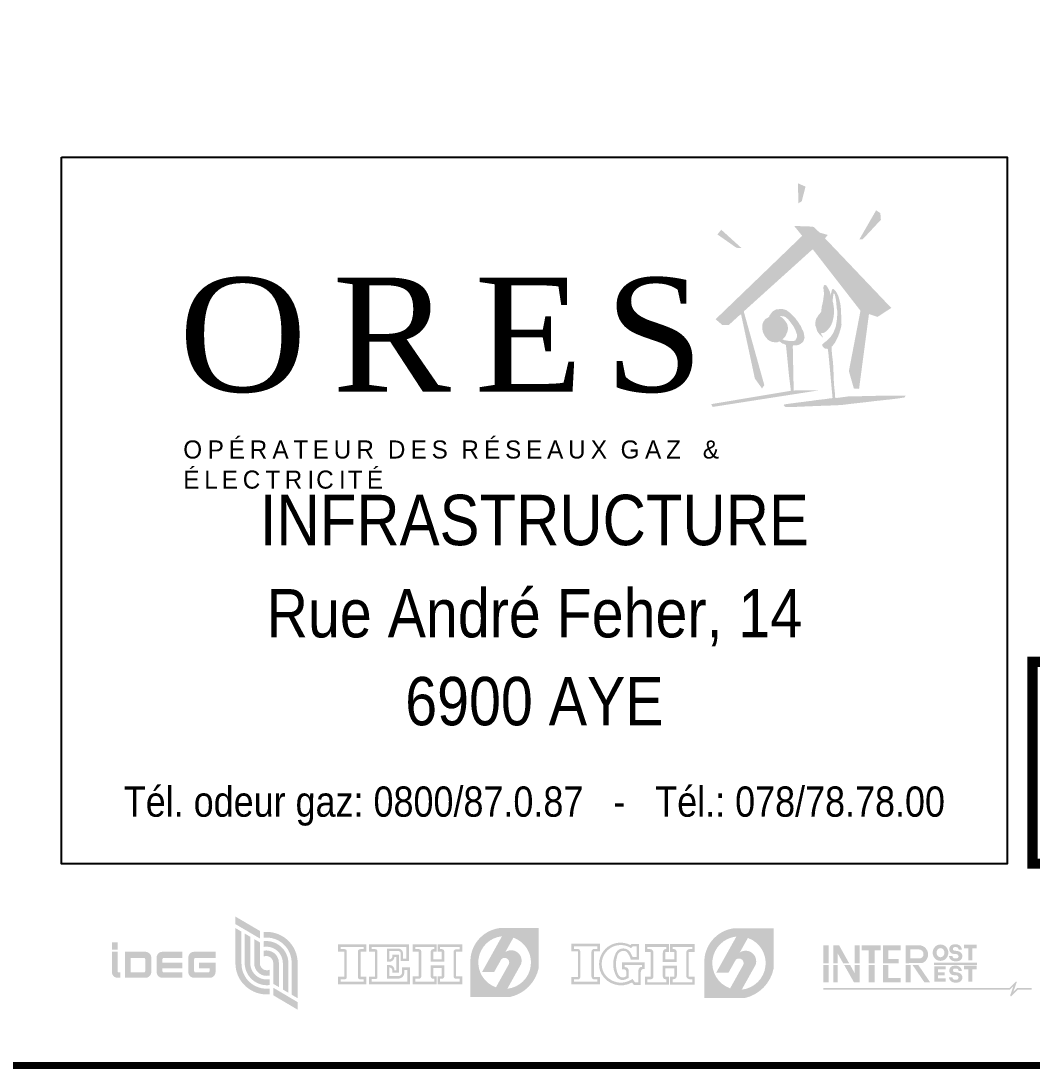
# Model space of a CAD drawing. Header units: millimetres. Extents: x 0 to 2491, y -759 to 72.
# Drawn here: x 2292.1 to 2392.3, y -758.6 to -654.7 of the extents above; entities that cross this region are included whole.
import ezdxf
from ezdxf.enums import TextEntityAlignment as Align

# ---------------------------------------------------------------- set-up
doc = ezdxf.new("R2010")
doc.units = ezdxf.units.MM
doc.layers.add('CARTOUCHE', color=7, linetype='CONTINUOUS')
doc.styles.add('CARTOUCHE', font='ARIAL.TTF', dxfattribs={"width": 0.85})
doc.styles.add('ROMANS', font='romans')

# ---------------------------------------------------------------- blocks, each defined once
blk = doc.blocks.new('ORES A0')
at = {"layer": 'CARTOUCHE'}
h = blk.add_hatch(color=256, dxfattribs=at)
h.paths.add_polyline_path([(-130.16, 73.94), (-129.55, 73.42), (-129.51, 73.37), (-128.85, 73.37), (-127.72, 74.4), (-127.63, 74.4), (-126.27, 68.07), (-125.56, 67.08), (-125.33, 67.41), (-127.35, 74.64), (-127.35, 74.73), (-120.59, 80.83), (-120.5, 80.83), (-115.8, 74.78), (-116.93, 68.91), (-116.93, 68.73), (-116.46, 67.08), (-115.94, 67.04), (-114.96, 74.45), (-114.11, 74.17), (-112.75, 75.06), (-119.32, 81.96), (-119.04, 82.29), (-119.84, 82.52), (-120.45, 83.09), (-120.87, 83.13), (-122.37, 83.18), (-121.58, 82.2)])
h.paths.add_polyline_path([(-129.6, 82.81), (-129.98, 82.34), (-128.1, 81.02), (-127.58, 80.98)], flags=17)
h.paths.add_polyline_path([(-121.95, 85.43), (-121.62, 85.62), (-121.25, 87.08), (-122, 87.41)])
h.paths.add_polyline_path([(-115.9, 81.87), (-115.57, 81.87), (-113.78, 83.79), (-113.83, 84.45), (-114.25, 84.73)])
h.paths.add_polyline_path([(-117.73, 74.83), (-117.77, 75.3), (-117.82, 75.58), (-117.91, 75.95), (-118.01, 76.28), (-118.15, 76.56), (-118.24, 76.7), (-118.34, 76.8), (-118.48, 76.94), (-118.52, 76.94), (-118.62, 76.89), (-118.67, 76.7), (-118.71, 76.52), (-118.71, 76.28), (-118.76, 76.09), (-118.81, 75.91), (-118.85, 75.72), (-118.95, 75.53), (-119.04, 75.34), (-119.18, 75.2), (-119.28, 75.06), (-119.46, 74.87), (-119.75, 74.59), (-119.93, 74.4), (-119.98, 74.31), (-120.07, 74.17), (-120.17, 74.03), (-120.21, 73.94), (-120.26, 73.7), (-120.26, 73.28), (-120.17, 73.04), (-120.12, 72.86), (-120.07, 72.72), (-119.89, 72.48), (-119.46, 72.06), (-119.65, 72.39), (-119.75, 72.57), (-119.79, 72.72), (-119.84, 73.09), (-119.84, 73.37), (-119.79, 73.65), (-119.75, 73.79), (-119.6, 74.03), (-119.51, 74.17), (-119.32, 74.36), (-119.13, 74.59), (-118.99, 74.78), (-118.85, 75.02), (-118.76, 75.25), (-118.67, 75.44), (-118.57, 75.72), (-118.52, 76.14), (-118.48, 76.42), (-118.43, 76.52), (-118.34, 76.38), (-118.29, 76.14), (-118.24, 75.91), (-118.2, 75.58), (-118.15, 75.02), (-118.1, 74.78), (-118.1, 74.4), (-118.15, 73.79), (-118.2, 73.51), (-118.24, 73.23), (-118.38, 72.86), (-118.48, 72.62), (-118.62, 72.39), (-118.76, 72.2), (-118.9, 72.06), (-119.04, 71.92), (-119.18, 71.78), (-119.37, 71.64), (-119.46, 71.54), (-119.6, 71.45), (-119.56, 71.26), (-119.42, 71.12), (-119.32, 71.03), (-119.13, 71.03), (-119.04, 70.98), (-118.99, 70.65), (-118.85, 69.2), (-118.76, 68.21), (-118.67, 67.22), (-118.57, 66.19), (-118.62, 66.1), (-118.85, 66.1), (-119.13, 66.05), (-119.51, 66), (-119.89, 65.96), (-120.31, 65.91), (-120.59, 65.86), (-120.97, 65.82), (-121.34, 65.77), (-121.72, 65.72), (-122.04, 65.68), (-122.42, 65.63), (-122.8, 65.58), (-123.17, 65.53), (-123.36, 65.49), (-123.41, 65.44), (-123.31, 65.3), (-123.22, 65.25), (-122.33, 65.25), (-121.2, 65.3), (-119.98, 65.35), (-118.81, 65.39), (-117.68, 65.44), (-116.55, 65.58), (-115.29, 65.72), (-114.49, 65.82), (-113.64, 65.91), (-112.8, 66), (-112, 66.1), (-111.44, 66.19), (-111.32, 66.38), (-113.27, 66.38), (-115, 66.33), (-117.02, 66.29), (-118.15, 66.14), (-118.34, 66.19), (-118.34, 66.66), (-118.43, 67.51), (-118.48, 68.87), (-118.52, 69.62), (-118.62, 70.42), (-118.67, 71.12), (-118.67, 71.21), (-118.52, 71.35), (-118.43, 71.5), (-118.38, 71.54), (-118.29, 71.68), (-118.2, 71.87), (-118.1, 72.06), (-118.01, 72.25), (-117.91, 72.53), (-117.82, 72.81), (-117.73, 73.14), (-117.68, 73.37)])
h.paths.add_polyline_path([(-121.67, 73.14), (-121.72, 73.28), (-121.86, 73.47), (-122, 73.7), (-122.19, 73.94), (-122.28, 74.08), (-122.51, 74.31), (-122.7, 74.5), (-122.94, 74.69), (-123.12, 74.83), (-123.41, 74.92), (-123.59, 74.97), (-124.02, 74.92), (-124.16, 74.92), (-124.39, 74.78), (-124.53, 74.69), (-124.67, 74.5), (-124.81, 74.31), (-124.86, 74.17), (-124.91, 74.08), (-124.95, 73.79), (-124.91, 73.42), (-124.91, 73.28), (-124.86, 73.18), (-124.77, 72.95), (-124.72, 72.76), (-124.63, 72.62), (-124.49, 72.43), (-124.44, 72.34), (-124.39, 72.29), (-124.3, 72.15), (-124.16, 72.01), (-123.92, 71.78), (-123.73, 71.68), (-123.55, 71.54), (-123.41, 71.5), (-123.22, 71.4), (-123.17, 71.35), (-123.17, 71.21), (-123.12, 70.74), (-122.89, 68.4), (-122.7, 66.85), (-130.59, 65.53), (-130.45, 65.25), (-119.89, 66.9), (-122.23, 66.9), (-122.42, 66.85), (-122.51, 71.26), (-122.47, 71.35), (-122.14, 71.35), (-121.95, 71.4), (-121.81, 71.45), (-121.62, 71.59), (-121.48, 71.73), (-121.43, 71.82), (-121.39, 71.96), (-121.34, 72.15), (-121.39, 72.39), (-121.43, 72.62), (-121.48, 72.76), (-121.58, 72.95)])
h.paths.add_polyline_path([(-122.23, 72.81), (-122.19, 72.67), (-122.09, 72.43), (-122.09, 72.2), (-122.14, 72.06), (-122.28, 71.82), (-122.47, 71.78), (-122.8, 71.78), (-123.08, 71.82), (-123.36, 71.87), (-123.55, 71.96), (-123.73, 72.06), (-123.92, 72.2), (-124.11, 72.39), (-124.2, 72.53), (-124.3, 72.67), (-124.39, 72.9), (-124.44, 73.09), (-124.44, 73.33), (-124.44, 73.47), (-124.39, 73.61), (-124.3, 73.79), (-124.16, 73.98), (-123.97, 74.17), (-123.73, 74.26), (-123.41, 74.22), (-123.26, 74.17), (-123.03, 73.98), (-122.94, 73.89), (-122.75, 73.65), (-122.61, 73.47), (-122.47, 73.28), (-122.37, 73.09)], flags=16)
at = {"layer": 'CARTOUCHE', "true_color": 0x4dffff}
h = blk.add_hatch(color=131, dxfattribs=at)
h.paths.add_polyline_path([(-119.45, 76.19), (-119.51, 75.73), (-119.63, 75.21), (-119.71, 74.63), (-119.46, 74.87), (-119.28, 75.06), (-119.18, 75.2), (-119.04, 75.34), (-118.95, 75.53), (-118.85, 75.72), (-118.81, 75.91), (-118.76, 76.09), (-118.72, 76.25), (-118.77, 76.42), (-118.85, 76.7), (-119.01, 77.02), (-119.16, 77.25), (-119.27, 77.34), (-119.37, 77.33), (-119.46, 77.24), (-119.47, 77.05), (-119.46, 76.77), (-119.41, 76.5)])
h.paths.add_polyline_path([(-118.46, 74.19), (-118.42, 74.62), (-118.42, 74.92), (-118.5, 75.52), (-118.57, 75.74), (-118.57, 75.72), (-118.67, 75.44), (-118.76, 75.25), (-118.85, 75.02), (-118.99, 74.78), (-119.13, 74.59), (-119.32, 74.36), (-119.51, 74.17), (-119.6, 74.03), (-119.75, 73.79), (-119.79, 73.65), (-119.84, 73.37), (-119.84, 73.09), (-119.79, 72.72), (-119.75, 72.57), (-119.73, 72.55), (-119.72, 72.55), (-119.58, 72.57), (-119.42, 72.6), (-119.27, 72.69), (-119.05, 72.89), (-118.79, 73.21), (-118.59, 73.62)])
at = {"layer": 'CARTOUCHE', "true_color": 0xffd600}
h = blk.add_hatch(color=40, dxfattribs=at)
h.paths.add_polyline_path([(-124.77, 72.95), (-124.86, 73.18), (-124.91, 73.28), (-124.91, 73.42), (-124.95, 73.79), (-124.91, 74.08), (-124.86, 74.16), (-125.2, 73.98), (-125.36, 73.79), (-125.48, 73.57), (-125.53, 73.36), (-125.54, 73), (-125.47, 72.65), (-125.32, 72.35), (-125.17, 72.13), (-124.97, 71.91), (-124.76, 71.77), (-124.51, 71.68), (-124.28, 71.66), (-124.04, 71.65), (-123.88, 71.73), (-123.86, 71.75), (-123.92, 71.78), (-124.16, 72.01), (-124.3, 72.15), (-124.39, 72.29), (-124.44, 72.34), (-124.49, 72.43), (-124.63, 72.62), (-124.72, 72.76)])
h.paths.add_polyline_path([(-122.98, 73.06), (-123.02, 73.27), (-123.06, 73.46), (-123.2, 73.68), (-123.4, 73.94), (-123.56, 74.09), (-123.71, 74.2), (-123.81, 74.23), (-123.97, 74.17), (-124.16, 73.98), (-124.3, 73.79), (-124.39, 73.61), (-124.44, 73.47), (-124.44, 73.33), (-124.44, 73.09), (-124.39, 72.9), (-124.3, 72.67), (-124.2, 72.53), (-124.11, 72.39), (-123.92, 72.2), (-123.73, 72.06), (-123.55, 71.96), (-123.54, 71.96), (-123.44, 72.02), (-123.26, 72.23), (-123.14, 72.48), (-123.02, 72.76)])
at = {"layer": 'CARTOUCHE', "true_color": 0x0e1b8d}
h = blk.add_hatch(color=166, dxfattribs=at)
h.paths.add_polyline_path([(-189.43, 11.27), (-189.99, 11.27), (-189.99, 9.27, 0.414214), (-189.42, 8.69), (-189.17, 8.69), (-189.17, 9.22), (-189.29, 9.22, -0.414214), (-189.43, 9.36)])
h.paths.add_polyline_path([(-189.43, 12.19), (-189.99, 12.19), (-189.99, 11.49), (-189.43, 11.49)])
h.paths.add_polyline_path([(-186.67, 11.27), (-188.7, 11.27), (-188.7, 8.69), (-186.67, 8.69, 0.414214), (-186.09, 9.27), (-186.09, 10.69, 0.414214)])
h.paths.add_polyline_path([(-186.83, 10.67, -0.414214), (-186.69, 10.53), (-186.69, 9.36, -0.414214), (-186.83, 9.22), (-188.12, 9.22), (-188.12, 10.67)], flags=16)
h.paths.add_polyline_path([(-183.02, 11.27), (-184.98, 11.27, 0.414214), (-185.56, 10.69), (-185.56, 9.27, 0.414214), (-184.98, 8.69), (-183.02, 8.69), (-183.02, 9.22), (-184.83, 9.22, -0.414214), (-184.98, 9.36), (-184.98, 9.64), (-183.02, 9.64), (-183.02, 10.19), (-184.98, 10.19), (-184.98, 10.53, -0.414214), (-184.83, 10.67), (-183.02, 10.67)])
h.paths.add_polyline_path([(-179.72, 11.27), (-181.84, 11.27, 0.414214), (-182.42, 10.69), (-182.42, 9.27, 0.414214), (-181.84, 8.69), (-180.3, 8.69, 0.414214), (-179.72, 9.27), (-179.72, 10.19), (-181.36, 10.19), (-181.36, 9.64), (-180.31, 9.64), (-180.31, 9.36, -0.414214), (-180.45, 9.22), (-181.69, 9.22, -0.414214), (-181.84, 9.36), (-181.84, 10.53, -0.414214), (-181.69, 10.67), (-179.72, 10.67)])
h.paths.add_polyline_path([(-177.75, 14.76), (-177.75, 14.01), (-175.33, 12.59), (-175.33, 13.34)])
h.paths.add_polyline_path([(-176.28, 12.76), (-176.83, 13.08), (-176.83, 10.13, 0.443676), (-174.37, 7.97), (-174.37, 8.55, -0.460876), (-176.28, 10.13)], flags=17)
h.paths.add_polyline_path([(-175.33, 12.2), (-175.89, 12.53), (-175.89, 10.11, 0.4832), (-174.37, 8.92), (-174.37, 9.49, -0.531408), (-175.33, 10.13)], flags=16)
h.paths.add_polyline_path([(-177.15, 13.27), (-177.75, 13.62), (-177.75, 10.13, 0.441069), (-174.37, 7.06), (-174.37, 7.63, -0.452154), (-177.15, 10.13)])
h.paths.add_polyline_path([(-174.96, 11.37), (-174.96, 10.8, -0.531408), (-174, 10.17), (-174, 8.09), (-173.44, 7.77), (-173.44, 10.18, 0.4832)], flags=16)
h.paths.add_polyline_path([(-174.96, 12.32), (-174.96, 11.75, -0.460876), (-173.05, 10.17), (-173.05, 7.53), (-172.5, 7.21), (-172.5, 10.17, 0.443676)], flags=17)
h.paths.add_polyline_path([(-174.96, 13.23), (-174.96, 12.66, -0.452154), (-172.18, 10.17), (-172.18, 7.02), (-171.58, 6.67), (-171.58, 10.17, 0.441069)])
h.paths.add_polyline_path([(-174, 7.71), (-174, 6.96), (-171.58, 5.53), (-171.58, 6.28)])
at = {"layer": 'CARTOUCHE', "true_color": 0xe5073a}
h = blk.add_hatch(color=242, dxfattribs=at)
h.paths.add_polyline_path([(-164.77, 12.02), (-167.57, 12.02), (-167.57, 11.27), (-166.95, 11.27), (-166.95, 8.79), (-167.57, 8.79), (-167.57, 8.05), (-164.77, 8.05), (-164.77, 8.79), (-165.34, 8.79), (-165.34, 11.27), (-164.77, 11.27)])
h.paths.add_polyline_path([(-167.33, 11.76), (-165.04, 11.76), (-165.04, 11.53), (-165.38, 11.53, 0.414214), (-165.61, 11.31), (-165.61, 8.76, 0.414214), (-165.38, 8.54), (-165.04, 8.54), (-165.04, 8.31), (-167.33, 8.31), (-167.33, 8.54), (-166.93, 8.54, 0.414214), (-166.71, 8.76), (-166.71, 11.31, 0.414214), (-166.93, 11.53), (-167.33, 11.53)], flags=16)
h.paths.add_polyline_path([(-160.56, 12.02), (-164.51, 12.02), (-164.51, 11.27), (-163.91, 11.27), (-163.91, 8.81), (-164.51, 8.81), (-164.51, 8.05), (-160.44, 8.05), (-160.44, 9.74), (-161.23, 9.74), (-161.23, 9.31, -0.492488), (-161.68, 8.86), (-162.49, 8.86), (-162.49, 9.72), (-162.43, 9.72, -0.290443), (-162.2, 9.43), (-162.2, 9.19), (-161.54, 9.19), (-161.54, 10.98), (-162.2, 10.98), (-162.2, 10.75, -0.2642), (-162.43, 10.53), (-162.49, 10.53), (-162.49, 11.34), (-161.58, 11.34, -0.414214), (-161.36, 11.12), (-161.36, 10.36), (-160.56, 10.36)])
h.paths.add_polyline_path([(-160.8, 11.76), (-160.8, 10.6), (-161.15, 10.6), (-161.15, 11.14, 0.414214), (-161.59, 11.58), (-162.74, 11.58), (-162.74, 10.29), (-162.45, 10.29, 0.414214), (-162, 10.74), (-162, 10.74), (-161.81, 10.74), (-161.81, 9.43), (-162, 9.43), (-162, 9.51, 0.414214), (-162.45, 9.95), (-162.74, 9.95), (-162.74, 8.62), (-161.51, 8.62, 0.354942), (-161.01, 9.15), (-161.01, 9.48), (-160.7, 9.48), (-160.7, 8.31), (-164.25, 8.31), (-164.25, 8.57), (-163.89, 8.57, 0.534816), (-163.67, 8.79), (-163.67, 11.31, 0.414214), (-163.89, 11.53), (-164.25, 11.53), (-164.25, 11.76)], flags=16)
h.paths.add_polyline_path([(-157.81, 12.02), (-160.19, 12.02), (-160.19, 11.27), (-159.59, 11.27), (-159.59, 8.84), (-160.19, 8.84), (-160.19, 8.05), (-157.81, 8.05), (-157.81, 8.84), (-158.14, 8.84), (-158.14, 9.65), (-157.32, 9.65), (-157.32, 8.84), (-157.7, 8.84), (-157.7, 8.05), (-155.27, 8.05), (-155.27, 8.84), (-155.88, 8.84), (-155.88, 11.27), (-155.27, 11.27), (-155.27, 12.02), (-157.7, 12.02), (-157.7, 11.27), (-157.32, 11.27), (-157.32, 10.53), (-158.14, 10.53), (-158.14, 11.27), (-157.81, 11.27)])
h.paths.add_polyline_path([(-159.55, 11.53), (-159.93, 11.53), (-159.93, 11.76), (-158.04, 11.76), (-158.04, 11.53), (-158.17, 11.53, 0.414214), (-158.39, 11.31), (-158.39, 10.29), (-157.05, 10.29), (-157.05, 11.31, 0.414214), (-157.28, 11.53), (-157.47, 11.53), (-157.47, 11.76), (-155.54, 11.76), (-155.54, 11.51), (-155.9, 11.51, 0.414214), (-156.12, 11.29), (-156.12, 8.83, 0.414214), (-155.9, 8.6), (-155.54, 8.6), (-155.54, 8.31), (-157.47, 8.31), (-157.47, 8.6), (-157.28, 8.6, 0.414214), (-157.05, 8.83), (-157.05, 9.92), (-158.39, 9.92), (-158.39, 8.83, 0.414214), (-158.17, 8.6), (-158.04, 8.6), (-158.04, 8.31), (-159.93, 8.31), (-159.93, 8.6), (-159.55, 8.6, 0.414214), (-159.33, 8.83), (-159.33, 11.31, 0.414214)], flags=16)
h.paths.add_polyline_path([(-147.68, 9.72), (-147.68, 13.61), (-151.61, 13.61, 0.378324), (-154.46, 10.25), (-154.46, 6.79), (-150.54, 6.79, 0.299779)])
h.paths.add_polyline_path([(-151.33, 12.81), (-153.3, 9.28), (-152.1, 9.28), (-151.39, 10.54, -0.792469), (-150.64, 10.06), (-151.93, 7.75, -0.802524)], flags=16)
h.paths.add_polyline_path([(-150.8, 7.61), (-149.45, 10.03, 0.732165), (-151, 11.24), (-150.2, 12.67, -0.799849)], flags=16)
h = blk.add_hatch(color=242, dxfattribs=at)
h.paths.add_polyline_path([(-141.62, 8.77), (-142.2, 8.77), (-142.2, 11.3), (-141.62, 11.3), (-141.62, 12.07), (-144.47, 12.07), (-144.47, 11.3), (-143.81, 11.3), (-143.81, 8.77), (-144.47, 8.77), (-144.47, 8.05), (-141.62, 8.05)])
h.paths.add_polyline_path([(-144.2, 8.53), (-143.81, 8.53, 0.400345), (-143.57, 8.78), (-143.57, 11.26, 0.465413), (-143.88, 11.56), (-144.2, 11.56), (-144.2, 11.8), (-141.87, 11.8), (-141.87, 11.56), (-142.18, 11.56, 0.410968), (-142.46, 11.28), (-142.46, 8.81, 0.356132), (-142.19, 8.53), (-141.87, 8.53), (-141.87, 8.3), (-144.2, 8.3)], flags=16)
h.paths.add_polyline_path([(-137.57, 9.24, -0.519875), (-137.19, 9.56), (-137.19, 10.22), (-139.42, 10.22), (-139.42, 9.52), (-139.25, 9.52, -0.515236), (-139.02, 9.3), (-139.02, 8.84), (-139.22, 8.74, -0.360535), (-139.83, 9.04, -0.177458), (-139.92, 10.8, -0.542553), (-138.98, 11.27, -0.127574), (-138.57, 10.5), (-137.75, 10.5), (-137.75, 12.05), (-138.47, 12.05), (-138.59, 11.93, 0.738459), (-141.46, 9.05, 0.41081), (-138.44, 8.23), (-138.26, 7.99), (-137.57, 7.99)])
h.paths.add_polyline_path([(-141.25, 9.22, -0.764797), (-138.54, 11.63), (-138.37, 11.8), (-137.98, 11.8), (-137.98, 10.75), (-138.38, 10.75), (-138.63, 11.25, 0.534323), (-140.01, 11.22, 0.245653), (-140.04, 8.91, 0.400297), (-139.13, 8.52), (-138.77, 8.68), (-138.77, 9.41, 0.414214), (-139.12, 9.75), (-139.17, 9.75), (-139.17, 9.97), (-137.44, 9.97), (-137.44, 9.78), (-137.46, 9.78, 0.414214), (-137.81, 9.43), (-137.81, 8.23), (-138.14, 8.23), (-138.4, 8.58, -0.447945)], flags=16)
h.paths.add_polyline_path([(-134.79, 8.79), (-135.15, 8.79), (-135.15, 9.64), (-134.26, 9.64), (-134.26, 8.79), (-134.67, 8.79), (-134.67, 8), (-132.23, 8), (-132.23, 8.79), (-132.82, 8.79), (-132.82, 11.26), (-132.23, 11.26), (-132.23, 12.03), (-134.67, 12.03), (-134.67, 11.26), (-134.26, 11.26), (-134.26, 10.51), (-135.15, 10.51), (-135.15, 11.26), (-134.79, 11.26), (-134.79, 12.03), (-137.17, 12.03), (-137.17, 11.26), (-136.59, 11.26), (-136.59, 8.79), (-137.17, 8.79), (-137.17, 8), (-134.79, 8)])
h.paths.add_polyline_path([(-136.93, 8.25), (-136.93, 8.55), (-136.58, 8.55, 0.414214), (-136.32, 8.81), (-136.32, 11.19, 0.414214), (-136.67, 11.54), (-136.93, 11.54), (-136.93, 11.75), (-135.04, 11.75), (-135.04, 11.54), (-135.09, 11.54, 0.43796), (-135.39, 11.19), (-135.39, 10.27), (-134.01, 10.27), (-134.01, 11.21, 0.472026), (-134.33, 11.54), (-134.42, 11.54), (-134.42, 11.75), (-132.47, 11.75), (-132.47, 11.54), (-132.72, 11.54, 0.414214), (-133.07, 11.19), (-133.07, 8.9, 0.414214), (-132.72, 8.55), (-132.47, 8.55), (-132.47, 8.25), (-134.42, 8.25), (-134.42, 8.55), (-134.35, 8.55, 0.414214), (-134, 8.9), (-134, 9.89), (-135.39, 9.89), (-135.39, 8.81, 0.414214), (-135.13, 8.55), (-135.04, 8.55), (-135.04, 8.25)], flags=16)
h.paths.add_polyline_path([(-124.4, 9.65), (-124.4, 13.59), (-128.39, 13.59, 0.378324), (-131.28, 10.19), (-131.28, 6.68), (-127.3, 6.68, 0.299779)])
h.paths.add_polyline_path([(-128.1, 12.78), (-130.1, 9.2), (-128.88, 9.2), (-128.16, 10.48, -0.792469), (-127.41, 9.99), (-128.72, 7.65, -0.802524)], flags=16)
h.paths.add_polyline_path([(-127.57, 7.52), (-126.2, 9.97, 0.732165), (-127.77, 11.19), (-126.96, 12.64, -0.799849)], flags=16)
at = {"layer": 'CARTOUCHE', "true_color": 0x0e1b8d}
h = blk.add_hatch(color=166, dxfattribs=at)
edge = h.paths.add_edge_path()
edge.add_ellipse((-107.87, 11.18), major_axis=(0, 0.812), ratio=0.953509, start_angle=0, end_angle=360, ccw=False)
edge = h.paths.add_edge_path(flags=16)
edge.add_ellipse((-107.87, 11.18), major_axis=(0, 0.453), ratio=0.872054, start_angle=0, end_angle=360)
h.paths.add_polyline_path([(-106.2, 12), (-106.55, 12, 0.367544), (-106.99, 11.63), (-106.99, 11.41, 0.374022), (-106.52, 11.06), (-106.27, 11.04, -0.312103), (-106.08, 10.83, -0.40324), (-106.29, 10.61), (-106.45, 10.61, -0.422519), (-106.69, 10.86), (-107.02, 10.86), (-107.02, 10.79, 0.341084), (-106.49, 10.33), (-106.21, 10.33, 0.350662), (-105.71, 10.74), (-105.71, 10.96, 0.298992), (-106.17, 11.34), (-106.51, 11.39, -0.263918), (-106.64, 11.48), (-106.64, 11.59, -0.269339), (-106.5, 11.73), (-106.3, 11.73, -0.440694), (-106.08, 11.49), (-105.75, 11.49, 0.344273)])
h.paths.add_polyline_path([(-104.29, 11.98), (-105.54, 11.98), (-105.54, 11.62), (-105.12, 11.62), (-105.12, 10.41), (-104.7, 10.41), (-104.7, 11.62), (-104.29, 11.62)])
h.paths.add_polyline_path([(-104.24, 10.18), (-108.5, 10.18), (-108.5, 9.95), (-104.24, 9.95)])
h.paths.add_polyline_path([(-104.29, 9.88), (-105.53, 9.88), (-105.53, 9.52), (-105.11, 9.52), (-105.11, 8.31), (-104.7, 8.31), (-104.7, 9.52), (-104.29, 9.52)])
h.paths.add_polyline_path([(-106.2, 9.88), (-106.55, 9.88, 0.367544), (-106.99, 9.51), (-106.99, 9.29, 0.374022), (-106.52, 8.95), (-106.27, 8.93, -0.312103), (-106.08, 8.71, -0.40324), (-106.29, 8.5), (-106.45, 8.5, -0.422519), (-106.69, 8.75), (-107.02, 8.75), (-107.02, 8.67, 0.341084), (-106.49, 8.22), (-106.21, 8.22, 0.350662), (-105.71, 8.62), (-105.71, 8.84, 0.298992), (-106.17, 9.22), (-106.51, 9.27, -0.263918), (-106.64, 9.36), (-106.64, 9.47, -0.269339), (-106.5, 9.61), (-106.3, 9.61, -0.440694), (-106.08, 9.37), (-105.75, 9.37, 0.344273)])
h.paths.add_polyline_path([(-107.36, 9.83), (-108.49, 9.83), (-108.49, 8.32), (-107.36, 8.32), (-107.36, 8.63), (-108.13, 8.63), (-108.13, 8.94), (-107.45, 8.94), (-107.45, 9.24), (-108.13, 9.24), (-108.13, 9.53), (-107.36, 9.53)])
h.paths.add_polyline_path([(-100.64, 7.88), (-100.96, 6.96, 0.664824), (-100.86, 6.87), (-100.21, 7.52), (-98.83, 7.52), (-98.83, 7.67), (-100.28, 7.67), (-100.65, 7.31), (-100.33, 8.21), (-100.33, 8.29, 0.637935), (-100.41, 8.31), (-101.06, 7.67), (-119.47, 7.67), (-119.47, 7.52), (-101, 7.52)])
h.paths.add_polyline_path([(-110.06, 9.95), (-110.63, 9.95), (-109.47, 8.25), (-108.9, 8.25)])
h.paths.add_polyline_path([(-110.82, 9.95), (-111.33, 9.95), (-111.33, 8.25), (-110.82, 8.25)])
h.paths.add_polyline_path([(-109.89, 11.91), (-111.33, 11.91), (-111.33, 10.14), (-109.69, 10.15, 0.779649)])
h.paths.add_polyline_path([(-110.86, 10.63), (-110.86, 11.5), (-110.01, 11.5, -0.455628), (-109.56, 10.99, -0.356801), (-109.87, 10.63)], flags=16)
h.paths.add_polyline_path([(-112.01, 10.57), (-113.05, 10.57), (-113.05, 11.41), (-111.82, 11.41), (-111.82, 11.91), (-113.58, 11.91), (-113.58, 10.14), (-112.01, 10.14)])
h.paths.add_polyline_path([(-111.82, 8.68), (-113.05, 8.68), (-113.05, 9.95), (-113.58, 9.95), (-113.58, 8.25), (-111.82, 8.25)])
h.paths.add_polyline_path([(-114.41, 9.95), (-114.98, 9.95), (-114.98, 8.25), (-114.41, 8.25)])
h.paths.add_polyline_path([(-114.41, 11.41), (-113.81, 11.41), (-113.81, 11.91), (-115.67, 11.91), (-115.67, 11.41), (-114.98, 11.41), (-114.98, 10.14), (-114.41, 10.14)])
h.paths.add_polyline_path([(-115.88, 11.91), (-116.38, 11.91), (-116.38, 10.14), (-115.88, 10.14)])
h.paths.add_polyline_path([(-115.88, 9.95), (-116.38, 9.95), (-116.38, 9.16), (-116.82, 9.95), (-117.41, 9.95), (-116.45, 8.25), (-115.88, 8.25)])
h.paths.add_polyline_path([(-117.92, 11.91), (-118.48, 11.91), (-118.48, 10.14), (-118.05, 10.14), (-118.05, 11.09), (-117.52, 10.14), (-116.93, 10.14)])
h.paths.add_polyline_path([(-118.05, 9.95), (-118.48, 9.95), (-118.48, 8.25), (-118.05, 8.25)])
h.paths.add_polyline_path([(-118.96, 9.95), (-119.47, 9.95), (-119.47, 8.25), (-118.96, 8.25)])
h.paths.add_polyline_path([(-118.96, 11.91), (-119.47, 11.91), (-119.47, 10.14), (-118.96, 10.14)])
at = {"layer": 'CARTOUCHE'}
for points, const_width in [([(0, 0), (-2491.11, 0), (-2491.11, 830), (0, 830)], 0.7), ([(-98.75, 40), (-5, 40), (-5, 20), (-98.75, 20)], 1)]:
    blk.add_lwpolyline(points, close=True, dxfattribs=dict(at, const_width=const_width))
blk.add_lwpolyline([(-195, 90), (-101.25, 90), (-101.25, 20), (-195, 20)], close=True, dxfattribs=at)
at = {"layer": 'CARTOUCHE', "color": 7, "linetype": 'Continuous', "style": 'CARTOUCHE', "width": 0.85}
for s, height, p in [('INFRASTRUCTURE', 5, (-148.12, 51.55)), ('Tél. odeur gaz: 0800/87.0.87   -   Tél.: 078/78.78.00', 3, (-148.12, 24.65))]:
    blk.add_text(s, height=height, dxfattribs=at).set_placement(p, align=Align.CENTER)
at = {"layer": 'CARTOUCHE', "color": 7, "style": 'CARTOUCHE', "width": 0.85}
for s, height, p in [('Rue André Feher, 14', 4.7875, (-148.12, 42.42)), ('6900 AYE', 4.788, (-148.12, 33.71))]:
    blk.add_text(s, height=height, dxfattribs=at).set_placement(p, align=Align.CENTER)
at = {"layer": 'CARTOUCHE', "attachment_point": 1, "style": 'CARTOUCHE'}
for s, insert, char_height, width in [('{\\fTimes New Roman|b0|i0|c0|p18;\\W1.03;\\T1.2;ORES}', (-183.37, 78.07), 11.308, 46.6954), ('{\\W0.96;\\T1.3;OPÉRATEUR DES RÉSEAUX GAZ  & ÉLECTRICITÉ}', (-182.92, 61.93), 1.7898, 69.9794)]:
    blk.add_mtext(s, dxfattribs=dict(at, insert=insert, char_height=char_height, width=width))
at = {"layer": 'CARTOUCHE', "color": 7, "linetype": 'Continuous', "style": 'CARTOUCHE', "width": 0.85}
for tag, height, p in [('COM', 5, (-51.88, 82.49)), ('LOC', 4, (-51.88, 75.86)), ('RES', 4, (-51.88, 63.48))]:
    blk.add_attdef(tag, text='', height=height, dxfattribs=at).set_placement(p, align=Align.CENTER)
at = {"layer": 'CARTOUCHE', "color": 7, "linetype": 'Continuous', "style": 'ROMANS', "width": 0.5}
for tag, p in [('MD1', (-391.74, 75.5)), ('MD1-2', (-361.36, 75.5)), ('MD2', (-391.74, 69.5)), ('MD2-2', (-361.36, 69.5)), ('MD3', (-391.74, 63.5)), ('MD3-2', (-361.36, 63.5)), ('MD4', (-391.74, 57.5)), ('MD4-2', (-361.36, 57.5)), ('MD5', (-391.74, 51.5)), ('MD5-2', (-361.36, 51.5)), ('MD6', (-391.74, 45.5)), ('MD6-2', (-361.36, 45.5)), ('MD7', (-391.74, 39.5)), ('MD7-2', (-361.36, 39.5)), ('MD8', (-391.74, 33.5)), ('MD8-2', (-361.36, 33.5)), ('MD9', (-391.74, 27.5)), ('MD9-2', (-361.36, 27.5)), ('MD10', (-391.74, 21.5)), ('MD10-2', (-361.36, 21.5))]:
    blk.add_attdef(tag, p, '', height=3, dxfattribs=at)
for tag, p in [('MD1-3', (-232.65, 77)), ('MD2-3', (-232.65, 71)), ('MD3-3', (-232.65, 65)), ('MD4-3', (-232.65, 59)), ('MD5-3', (-232.65, 53)), ('MD6-3', (-232.65, 47)), ('MD7-3', (-232.65, 41)), ('MD8-3', (-232.65, 35)), ('MD9-3', (-232.65, 29)), ('MD10-3', (-232.65, 23))]:
    blk.add_attdef(tag, text='', height=3, dxfattribs=at).set_placement(p, align=Align.MIDDLE_CENTER)
at = {"layer": 'CARTOUCHE', "color": 7, "linetype": 'Continuous', "style": 'ROMANS'}
blk.add_attdef('OBJ1', text='', height=1.5, dxfattribs=at).set_placement((-51.88, 71.66), align=Align.CENTER)
for tag, p in [('ECH', (-56.25, 55.2)), ('DAT', (-56.25, 48.6)), ('DES', (-56.25, 42))]:
    blk.add_attdef(tag, p, '', height=3, dxfattribs=at)
at = {"layer": 'CARTOUCHE', "color": 7, "linetype": 'Continuous', "style": 'CARTOUCHE', "width": 0.8}
blk.add_attdef('NUM', text='', height=10, dxfattribs=at).set_placement((-51.88, 30), align=Align.MIDDLE)

msp = doc.modelspace()

# ---------------------------------------------------------------- block references
at = {"layer": 'CARTOUCHE'}
msp.add_blockref('ORES A0', (2491.11, -758.24), dxfattribs=at)

doc.saveas('drawing.dxf')
